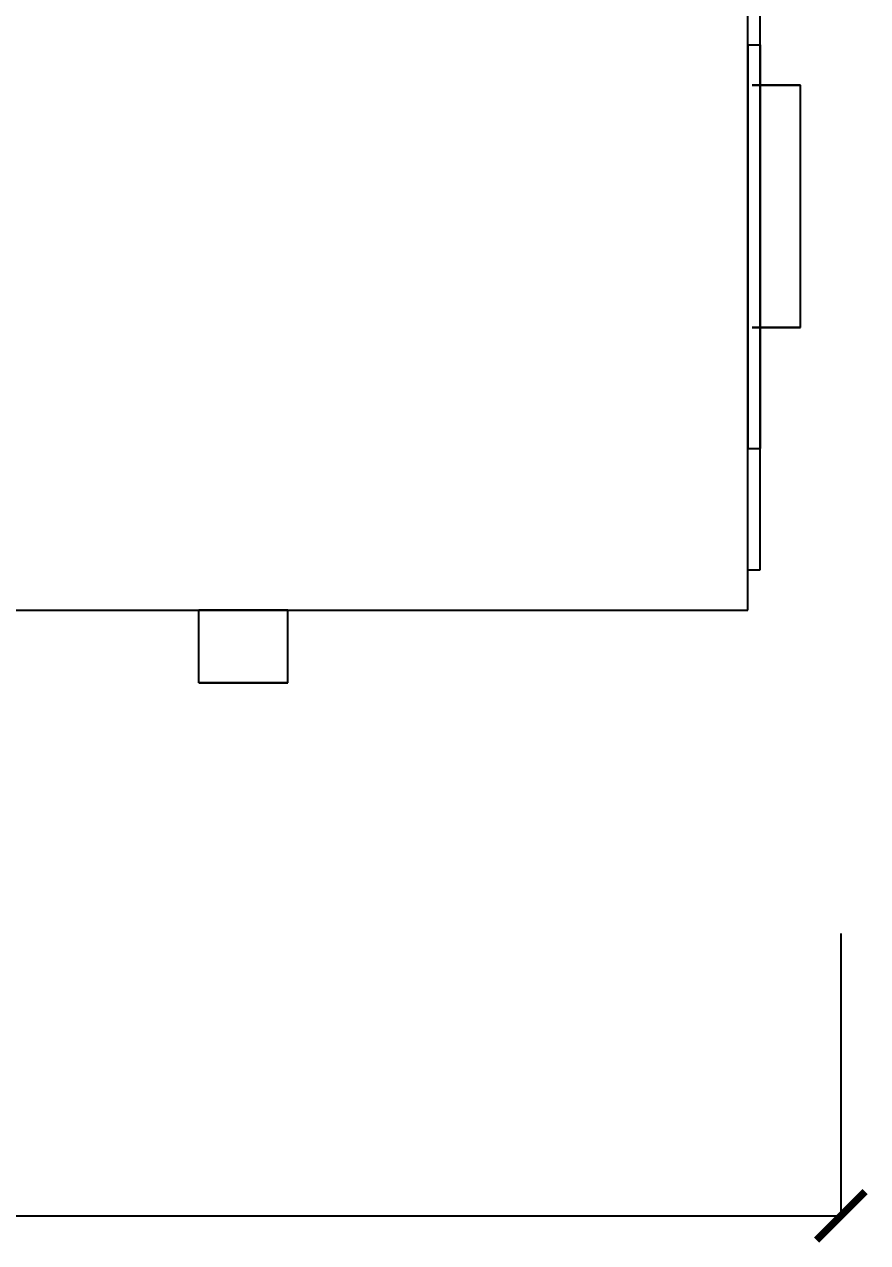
# Model space of a CAD drawing. Header units: millimetres. Extents: x -201 to 3037, y -406 to 3230.
# Drawn here: x 2827.8 to 3036.6, y -76.6 to 225.1 of the extents above; entities that cross this region are included whole.
import ezdxf

# ---------------------------------------------------------------- set-up
doc = ezdxf.new("R2010")
doc.units = ezdxf.units.MM
for name, color, linetype in [('DIM', 5, 'Continuous'), ('HIDDEN', 8, 'Continuous'), ('VISIBLE', 7, 'Continuous')]:
    doc.layers.add(name, color=color, linetype=linetype)
doc.styles.add('OpenSansCondensed-Light', font='OpenSansCondensed-Light.ttf')
doc.dimstyles.new('EZDXF', dxfattribs={"dimtxt": 0.25, "dimasz": 0.175, "dimexe": 0.375, "dimexo": 0.125, "dimgap": 0.1, "dimtad": 1, "dimlfac": 100, "dimzin": 12, "dimdsep": 46, "dimtxsty": 'OpenSansCondensed-Light', "dimblk": 'ARCHTICK', "dimcen": 2.5, "dimazin": 3, "dimtfac": 0.5, "dimtmove": 2, "dimatfit": 3})

# ---------------------------------------------------------------- blocks, each defined once
blk = doc.blocks.new('_ARCHTICK')
at = {"color": 0, "linetype": 'BYBLOCK', "const_width": 0.15}
blk.add_lwpolyline([(-0.5, -0.5), (0.5, 0.5)], dxfattribs=at)

msp = doc.modelspace()

# ---------------------------------------------------------------- linework, layer by layer
at = {"layer": 'HIDDEN'}
for points in [[(3007, 80), (3007, 880)], [(3007, 90), (3007, 870)], [(3007, 90), (3007, 870)], [(3010, 90), (3010, 870)], [(3007, 220), (3007, 120)], [(3007, 220), (3007, 120)], [(3007, 220), (3007, 120)], [(3007, 220), (3007, 120)], [(3007, 220), (3007, 120)], [(3007, 220), (3007, 120)], [(3007, 220), (3007, 120)], [(3007, 220), (3007, 120)], [(3007, 220), (3007, 120)], [(3007, 220), (3007, 120)], [(3007, 220), (3007, 120)], [(3007, 220), (3007, 120)], [(3007, 220), (3010, 220)], [(3007, 220), (3010, 220)], [(3007, 220), (3010, 220)], [(3007, 220), (3010, 220)], [(3007, 220), (3010, 220)], [(3007, 220), (3010, 220)], [(3007, 220), (3010, 220)], [(3007, 220), (3010, 220)], [(3007, 220), (3010, 220)], [(3007, 220), (3010, 220)], [(3007, 220), (3010, 220)], [(3007, 220), (3010, 220)], [(3010, 220), (3010, 120)], [(3010, 220), (3010, 120)], [(3010, 220), (3010, 120)], [(3010, 220), (3010, 120)], [(3010, 220), (3010, 120)], [(3010, 220), (3010, 120)], [(3010, 220), (3010, 120)], [(3010, 220), (3010, 120)], [(3010, 220), (3010, 120)], [(3010, 220), (3010, 120)], [(3010, 220), (3010, 120)], [(3010, 220), (3010, 120)], [(3020, 210), (3019.85, 210), (3019.41, 210), (3018.69, 210), (3017.74, 210), (3016.6, 210), (3015.34, 210), (3014, 210), (3012.66, 210), (3011.4, 210), (3010.26, 210), (3009.31, 210), (3008.59, 210), (3008.15, 210), (3008, 210)], [(3008, 210), (3008.01, 210), (3008.04, 210), (3008.1, 210), (3008.17, 210), (3008.27, 210), (3008.39, 210), (3008.52, 210), (3008.68, 210), (3008.86, 210), (3009.05, 210), (3009.26, 210), (3009.49, 210), (3009.74, 210), (3010, 210)], [(3020, 150), (3019.85, 150), (3019.41, 150), (3018.69, 150), (3017.74, 150), (3016.6, 150), (3015.34, 150), (3014, 150), (3012.66, 150), (3011.4, 150), (3010.26, 150), (3009.31, 150), (3008.59, 150), (3008.15, 150), (3008, 150)], [(3008, 150), (3008.01, 150), (3008.04, 150), (3008.1, 150), (3008.17, 150), (3008.27, 150), (3008.39, 150), (3008.52, 150), (3008.68, 150), (3008.86, 150), (3009.05, 150), (3009.26, 150), (3009.49, 150), (3009.74, 150), (3010, 150)], [(3007, 120), (3010, 120)], [(3007, 120), (3010, 120)], [(3007, 120), (3010, 120)], [(3007, 120), (3010, 120)], [(3007, 120), (3010, 120)], [(3007, 120), (3010, 120)], [(3007, 120), (3010, 120)], [(3007, 120), (3010, 120)], [(3007, 120), (3010, 120)], [(3007, 120), (3010, 120)], [(3007, 120), (3010, 120)], [(3007, 120), (3010, 120)], [(3007, 90), (3010, 90)], [(2757, 80), (3007, 80)], [(2893, 80), (2892.72, 80), (2891.91, 80), (2890.6, 80), (2888.86, 80), (2886.77, 80), (2884.45, 80), (2882, 80), (2879.55, 80), (2877.23, 80), (2875.14, 80), (2873.4, 80), (2872.09, 80), (2871.28, 80), (2871, 80)], [(2871, 80), (2871.07, 80), (2871.28, 80), (2871.62, 80), (2872.09, 80), (2872.69, 80), (2873.4, 80), (2874.22, 80), (2875.14, 80), (2876.15, 80), (2877.23, 80), (2878.37, 80), (2879.55, 80), (2880.77, 80), (2882, 80)], [(2893, 80), (2892.72, 80), (2891.91, 80), (2890.6, 80), (2888.86, 80), (2886.77, 80), (2884.45, 80), (2882, 80), (2879.55, 80), (2877.23, 80), (2875.14, 80), (2873.4, 80), (2872.09, 80), (2871.28, 80), (2871, 80)], [(2871, 80), (2871.07, 80), (2871.28, 80), (2871.62, 80), (2872.09, 80), (2872.69, 80), (2873.4, 80), (2874.22, 80), (2875.14, 80), (2876.15, 80), (2877.23, 80), (2878.37, 80), (2879.55, 80), (2880.77, 80), (2882, 80)], [(2893, 80), (2892.72, 80), (2891.91, 80), (2890.6, 80), (2888.86, 80), (2886.77, 80), (2884.45, 80), (2882, 80), (2879.55, 80), (2877.23, 80), (2875.14, 80), (2873.4, 80), (2872.09, 80), (2871.28, 80), (2871, 80)], [(2871, 80), (2871.07, 80), (2871.28, 80), (2871.62, 80), (2872.09, 80), (2872.69, 80), (2873.4, 80), (2874.22, 80), (2875.14, 80), (2876.15, 80), (2877.23, 80), (2878.37, 80), (2879.55, 80), (2880.77, 80), (2882, 80)], [(2893, 80), (2892.72, 80), (2891.91, 80), (2890.6, 80), (2888.86, 80), (2886.77, 80), (2884.45, 80), (2882, 80), (2879.55, 80), (2877.23, 80), (2875.14, 80), (2873.4, 80), (2872.09, 80), (2871.28, 80), (2871, 80)], [(2871, 80), (2871.07, 80), (2871.28, 80), (2871.62, 80), (2872.09, 80), (2872.69, 80), (2873.4, 80), (2874.22, 80), (2875.14, 80), (2876.15, 80), (2877.23, 80), (2878.37, 80), (2879.55, 80), (2880.77, 80), (2882, 80)], [(2893, 80), (2892.72, 80), (2891.91, 80), (2890.6, 80), (2888.86, 80), (2886.77, 80), (2884.45, 80), (2882, 80), (2879.55, 80), (2877.23, 80), (2875.14, 80), (2873.4, 80), (2872.09, 80), (2871.28, 80), (2871, 80)], [(2871, 80), (2871.07, 80), (2871.28, 80), (2871.62, 80), (2872.09, 80), (2872.69, 80), (2873.4, 80), (2874.22, 80), (2875.14, 80), (2876.15, 80), (2877.23, 80), (2878.37, 80), (2879.55, 80), (2880.77, 80), (2882, 80)], [(2893, 80), (2892.72, 80), (2891.91, 80), (2890.6, 80), (2888.86, 80), (2886.77, 80), (2884.45, 80), (2882, 80), (2879.55, 80), (2877.23, 80), (2875.14, 80), (2873.4, 80), (2872.09, 80), (2871.28, 80), (2871, 80)], [(2871, 80), (2871.07, 80), (2871.28, 80), (2871.62, 80), (2872.09, 80), (2872.69, 80), (2873.4, 80), (2874.22, 80), (2875.14, 80), (2876.15, 80), (2877.23, 80), (2878.37, 80), (2879.55, 80), (2880.77, 80), (2882, 80)], [(2882, 80), (2883.23, 80), (2884.45, 80), (2885.63, 80), (2886.77, 80), (2887.85, 80), (2888.86, 80), (2889.78, 80), (2890.6, 80), (2891.31, 80), (2891.91, 80), (2892.38, 80), (2892.72, 80), (2892.93, 80), (2893, 80)], [(2882, 80), (2883.23, 80), (2884.45, 80), (2885.63, 80), (2886.77, 80), (2887.85, 80), (2888.86, 80), (2889.78, 80), (2890.6, 80), (2891.31, 80), (2891.91, 80), (2892.38, 80), (2892.72, 80), (2892.93, 80), (2893, 80)], [(2882, 80), (2883.23, 80), (2884.45, 80), (2885.63, 80), (2886.77, 80), (2887.85, 80), (2888.86, 80), (2889.78, 80), (2890.6, 80), (2891.31, 80), (2891.91, 80), (2892.38, 80), (2892.72, 80), (2892.93, 80), (2893, 80)], [(2882, 80), (2883.23, 80), (2884.45, 80), (2885.63, 80), (2886.77, 80), (2887.85, 80), (2888.86, 80), (2889.78, 80), (2890.6, 80), (2891.31, 80), (2891.91, 80), (2892.38, 80), (2892.72, 80), (2892.93, 80), (2893, 80)], [(2882, 80), (2883.23, 80), (2884.45, 80), (2885.63, 80), (2886.77, 80), (2887.85, 80), (2888.86, 80), (2889.78, 80), (2890.6, 80), (2891.31, 80), (2891.91, 80), (2892.38, 80), (2892.72, 80), (2892.93, 80), (2893, 80)], [(2882, 80), (2883.23, 80), (2884.45, 80), (2885.63, 80), (2886.77, 80), (2887.85, 80), (2888.86, 80), (2889.78, 80), (2890.6, 80), (2891.31, 80), (2891.91, 80), (2892.38, 80), (2892.72, 80), (2892.93, 80), (2893, 80)], [(2893, 62), (2892.72, 62), (2891.91, 62), (2890.6, 62), (2888.86, 62), (2886.77, 62), (2884.45, 62), (2882, 62), (2879.55, 62), (2877.23, 62), (2875.14, 62), (2873.4, 62), (2872.09, 62), (2871.28, 62), (2871, 62)], [(2871, 62), (2871.07, 62), (2871.28, 62), (2871.62, 62), (2872.09, 62), (2872.69, 62), (2873.4, 62), (2874.22, 62), (2875.14, 62), (2876.15, 62), (2877.23, 62), (2878.37, 62), (2879.55, 62), (2880.77, 62), (2882, 62)], [(2893, 62), (2892.72, 62), (2891.91, 62), (2890.6, 62), (2888.86, 62), (2886.77, 62), (2884.45, 62), (2882, 62), (2879.55, 62), (2877.23, 62), (2875.14, 62), (2873.4, 62), (2872.09, 62), (2871.28, 62), (2871, 62)], [(2871, 62), (2871.07, 62), (2871.28, 62), (2871.62, 62), (2872.09, 62), (2872.69, 62), (2873.4, 62), (2874.22, 62), (2875.14, 62), (2876.15, 62), (2877.23, 62), (2878.37, 62), (2879.55, 62), (2880.77, 62), (2882, 62)], [(2893, 62), (2892.72, 62), (2891.91, 62), (2890.6, 62), (2888.86, 62), (2886.77, 62), (2884.45, 62), (2882, 62), (2879.55, 62), (2877.23, 62), (2875.14, 62), (2873.4, 62), (2872.09, 62), (2871.28, 62), (2871, 62)], [(2871, 62), (2871.07, 62), (2871.28, 62), (2871.62, 62), (2872.09, 62), (2872.69, 62), (2873.4, 62), (2874.22, 62), (2875.14, 62), (2876.15, 62), (2877.23, 62), (2878.37, 62), (2879.55, 62), (2880.77, 62), (2882, 62)], [(2893, 62), (2892.72, 62), (2891.91, 62), (2890.6, 62), (2888.86, 62), (2886.77, 62), (2884.45, 62), (2882, 62), (2879.55, 62), (2877.23, 62), (2875.14, 62), (2873.4, 62), (2872.09, 62), (2871.28, 62), (2871, 62)], [(2871, 62), (2871.07, 62), (2871.28, 62), (2871.62, 62), (2872.09, 62), (2872.69, 62), (2873.4, 62), (2874.22, 62), (2875.14, 62), (2876.15, 62), (2877.23, 62), (2878.37, 62), (2879.55, 62), (2880.77, 62), (2882, 62)], [(2893, 62), (2892.72, 62), (2891.91, 62), (2890.6, 62), (2888.86, 62), (2886.77, 62), (2884.45, 62), (2882, 62), (2879.55, 62), (2877.23, 62), (2875.14, 62), (2873.4, 62), (2872.09, 62), (2871.28, 62), (2871, 62)], [(2871, 62), (2871.07, 62), (2871.28, 62), (2871.62, 62), (2872.09, 62), (2872.69, 62), (2873.4, 62), (2874.22, 62), (2875.14, 62), (2876.15, 62), (2877.23, 62), (2878.37, 62), (2879.55, 62), (2880.77, 62), (2882, 62)], [(2893, 62), (2892.72, 62), (2891.91, 62), (2890.6, 62), (2888.86, 62), (2886.77, 62), (2884.45, 62), (2882, 62), (2879.55, 62), (2877.23, 62), (2875.14, 62), (2873.4, 62), (2872.09, 62), (2871.28, 62), (2871, 62)], [(2882, 62), (2883.23, 62), (2884.45, 62), (2885.63, 62), (2886.77, 62), (2887.85, 62), (2888.86, 62), (2889.78, 62), (2890.6, 62), (2891.31, 62), (2891.91, 62), (2892.38, 62), (2892.72, 62), (2892.93, 62), (2893, 62)], [(2882, 62), (2883.23, 62), (2884.45, 62), (2885.63, 62), (2886.77, 62), (2887.85, 62), (2888.86, 62), (2889.78, 62), (2890.6, 62), (2891.31, 62), (2891.91, 62), (2892.38, 62), (2892.72, 62), (2892.93, 62), (2893, 62)], [(2882, 62), (2883.23, 62), (2884.45, 62), (2885.63, 62), (2886.77, 62), (2887.85, 62), (2888.86, 62), (2889.78, 62), (2890.6, 62), (2891.31, 62), (2891.91, 62), (2892.38, 62), (2892.72, 62), (2892.93, 62), (2893, 62)], [(2882, 62), (2883.23, 62), (2884.45, 62), (2885.63, 62), (2886.77, 62), (2887.85, 62), (2888.86, 62), (2889.78, 62), (2890.6, 62), (2891.31, 62), (2891.91, 62), (2892.38, 62), (2892.72, 62), (2892.93, 62), (2893, 62)], [(2882, 62), (2883.23, 62), (2884.45, 62), (2885.63, 62), (2886.77, 62), (2887.85, 62), (2888.86, 62), (2889.78, 62), (2890.6, 62), (2891.31, 62), (2891.91, 62), (2892.38, 62), (2892.72, 62), (2892.93, 62), (2893, 62)]]:
    msp.add_lwpolyline(points, dxfattribs=at)
at = {"layer": 'VISIBLE'}
for points in [[(3007, 80), (3007, 880)], [(3010, 90), (3010, 870)], [(3010, 210), (3010.24, 210), (3010.49, 210), (3010.75, 210), (3011.01, 210), (3011.29, 210), (3011.57, 210), (3011.86, 210), (3012.15, 210), (3012.45, 210), (3012.76, 210), (3013.07, 210), (3013.38, 210), (3013.69, 210), (3014, 210)], [(3014, 210), (3014.67, 210), (3015.34, 210), (3015.98, 210), (3016.6, 210), (3017.19, 210), (3017.74, 210), (3018.24, 210), (3018.69, 210), (3019.08, 210), (3019.41, 210), (3019.66, 210), (3019.85, 210), (3019.96, 210), (3020, 210)], [(3020, 150), (3020, 210)], [(3010, 150), (3010.24, 150), (3010.49, 150), (3010.75, 150), (3011.01, 150), (3011.29, 150), (3011.57, 150), (3011.86, 150), (3012.15, 150), (3012.45, 150), (3012.76, 150), (3013.07, 150), (3013.38, 150), (3013.69, 150), (3014, 150)], [(3014, 150), (3014.67, 150), (3015.34, 150), (3015.98, 150), (3016.6, 150), (3017.19, 150), (3017.74, 150), (3018.24, 150), (3018.69, 150), (3019.08, 150), (3019.41, 150), (3019.66, 150), (3019.85, 150), (3019.96, 150), (3020, 150)], [(3007, 90), (3010, 90)], [(2757, 80), (3007, 80)], [(2871, 62), (2871, 80)], [(2893, 62), (2893, 80)], [(2871, 62), (2871.07, 62), (2871.28, 62), (2871.62, 62), (2872.09, 62), (2872.69, 62), (2873.4, 62), (2874.22, 62), (2875.14, 62), (2876.15, 62), (2877.23, 62), (2878.37, 62), (2879.55, 62), (2880.77, 62), (2882, 62)], [(2882, 62), (2883.23, 62), (2884.45, 62), (2885.63, 62), (2886.77, 62), (2887.85, 62), (2888.86, 62), (2889.78, 62), (2890.6, 62), (2891.31, 62), (2891.91, 62), (2892.38, 62), (2892.72, 62), (2892.93, 62), (2893, 62)]]:
    msp.add_lwpolyline(points, dxfattribs=at)

# ---------------------------------------------------------------- dimensions: what is measured, and where the dimension line sits
at = {"layer": 'DIM'}
msp.add_linear_dim(base=(1729, -70), p1=(1729, 0), p2=(3030, 0), dimstyle='EZDXF', override={"dimtxt": 18, "dimasz": 12, "dimdec": 0, "dimlfac": 1}, dxfattribs=at).render()

doc.saveas('drawing.dxf')
